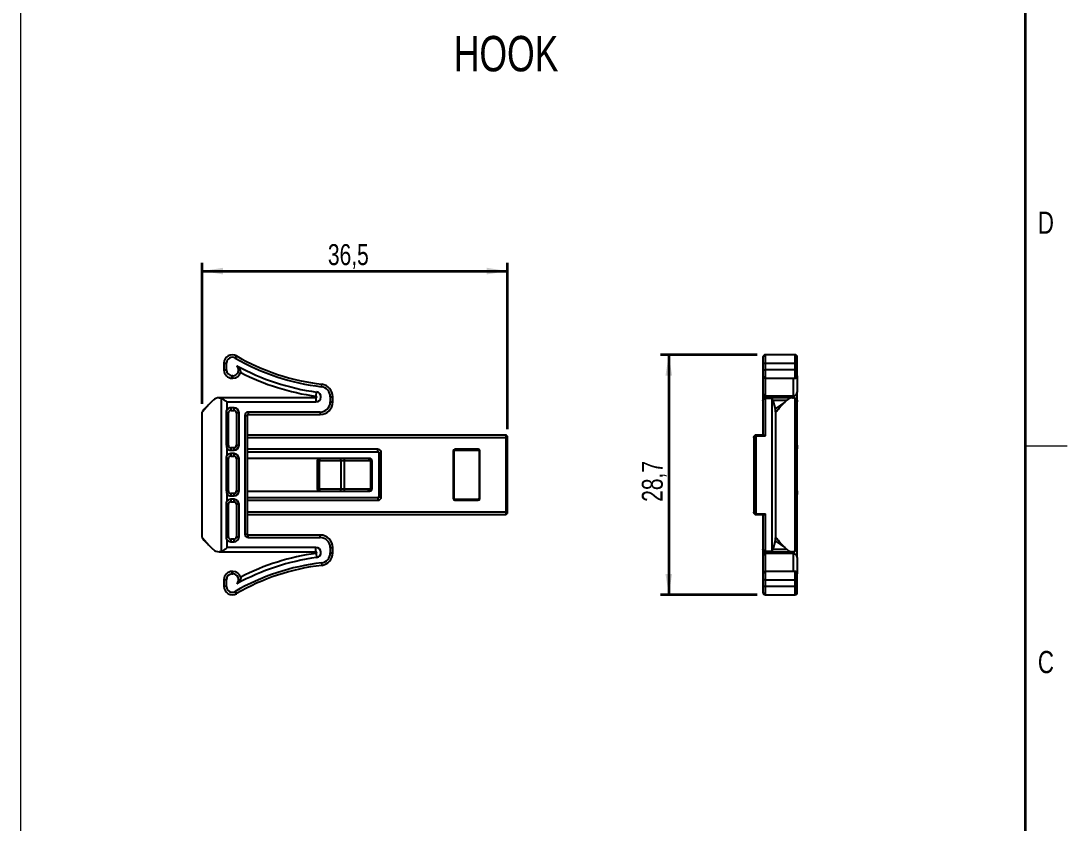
# Model space of a CAD drawing. Header units: millimetres. Extents: x 0 to 594, y 0 to 420.
# Drawn here: x 469 to 594, y 112.4 to 208.3 of the extents above; entities that cross this region are included whole.
import ezdxf

# ---------------------------------------------------------------- set-up
doc = ezdxf.new("R2010")
doc.units = ezdxf.units.MM
doc.linetypes.add('SLD-Solido', pattern=[0])
doc.layers.add('FORMAT', color=7, linetype='SLD-Solido', lineweight=35)
doc.styles.add('SLDTEXTSTYLE0', font='TXT', dxfattribs={"width": 0.75})
doc.dimstyles.new('SLDDIMSTYLE0', dxfattribs={"dimtxt": 2.5, "dimasz": 2.5, "dimexe": 0, "dimexo": 0.0625, "dimtad": 1, "dimdec": 1, "dimrnd": 1e-09, "dimzin": 12, "dimdsep": 46, "dimtxsty": 'SLDTEXTSTYLE0', "dimsah": 1, "dimcen": 0.09, "dimadec": 0, "dimazin": 3, "dimtfac": 1, "dimtdec": 1, "dimtofl": 0, "dimtmove": 0, "dimatfit": 3, "dimfxl": 1, "dimfrac": 2, "dimtolj": 1, "dimtzin": 12, "dimarcsym": 0})

# ---------------------------------------------------------------- blocks, each defined once
blk = doc.blocks.new('_D_14')
at = {"layer": 'FORMAT'}
for p, q in [((490.66, 162.52), (490.66, 179.38)), ((527.15, 159.49), (527.15, 179.38)), ((490.66, 178.38), (527.15, 178.38))]:
    blk.add_line(p, q, dxfattribs=at)
for points in [[(490.66, 178.38), (493.16, 177.98), (493.16, 178.78)], [(527.15, 178.38), (524.65, 178.78), (524.65, 177.98)]]:
    blk.add_solid(points, dxfattribs=at)
at = {"layer": 'FORMAT', "insert": (505.68, 181.6), "char_height": 2.5, "attachment_point": 1, "style": 'SLDTEXTSTYLE0'}
blk.add_mtext('36,5', dxfattribs=at)
blk = doc.blocks.new('_D_15')
at = {"layer": 'FORMAT'}
for p, q in [((556.96, 168.38), (545.41, 168.38)), ((546.41, 168.38), (546.41, 139.7)), ((556.96, 139.7), (545.41, 139.7))]:
    blk.add_line(p, q, dxfattribs=at)
for points in [[(546.41, 168.38), (546.01, 165.88), (546.81, 165.88)], [(546.41, 139.7), (546.81, 142.2), (546.01, 142.2)]]:
    blk.add_solid(points, dxfattribs=at)
at = {"layer": 'FORMAT', "insert": (543.19, 150.81), "char_height": 2.5, "attachment_point": 1, "rotation": 90, "style": 'SLDTEXTSTYLE0'}
blk.add_mtext('28,7', dxfattribs=at)

msp = doc.modelspace()

# ---------------------------------------------------------------- linework, layer by layer
at = {"color": 7, "linetype": 'SLD-Solido', "lineweight": 35}
msp.add_line((589, 415), (589, 5), dxfattribs=at)
at = {"color": 7, "linetype": 'SLD-Solido', "lineweight": 25}
for p, q in [((494.76, 168.24), (494.61, 167.98)), ((557.66, 168.08), (557.66, 167.38)), ((561.46, 168.38), (557.96, 168.38)), ((557.96, 167.38), (557.96, 168.38)), ((561.46, 168.38), (561.46, 167.38)), ((561.76, 167.38), (561.76, 168.08)), ((493.26, 167.38), (493.56, 167.38)), ((493.26, 167.38), (493.26, 166.58)), ((493.26, 166.58), (493.56, 166.58)), ((493.56, 166.58), (493.56, 167.38)), ((557.66, 167.38), (557.96, 167.38)), ((557.66, 167.38), (557.66, 166.58)), ((557.66, 166.58), (557.96, 166.58)), ((557.66, 166.58), (557.66, 165.88)), ((557.96, 166.58), (557.96, 167.38)), ((557.96, 167.38), (561.46, 167.38)), ((557.96, 165.58), (557.96, 166.58)), ((561.46, 166.58), (557.96, 166.58)), ((561.46, 167.38), (561.46, 166.58)), ((561.46, 167.38), (561.76, 167.38)), ((561.46, 166.58), (561.46, 165.58)), ((561.46, 166.58), (561.76, 166.58)), ((561.76, 166.58), (561.76, 167.38)), ((561.76, 165.88), (561.76, 166.58)), ((494.31, 165.88), (494.26, 165.88)), ((494.26, 165.58), (494.26, 165.88)), ((494.26, 165.58), (494.31, 165.58)), ((494.31, 165.58), (494.31, 165.88)), ((557.66, 165.88), (557.66, 163.73)), ((557.96, 165.58), (561.46, 165.58)), ((557.96, 163.44), (557.96, 165.58)), ((561.26, 165.58), (561.26, 163.44)), ((561.76, 165.88), (561.76, 163.93)), ((504.26, 163.44), (504.33, 163.93)), ((504.9, 164.56), (504.94, 164.86)), ((561.76, 162.74), (561.76, 163.93)), ((491.74, 162.72), (490.95, 161.92)), ((491.74, 162.72), (491.97, 162.95)), ((492.68, 163.24), (492.73, 163.24)), ((492.79, 163.24), (492.73, 163.24)), ((492.79, 163.24), (492.79, 163.24)), ((504.25, 163.24), (492.79, 163.24)), ((492.94, 163.19), (492.94, 144.88)), ((493.65, 161.85), (493.65, 162.74)), ((493.65, 162.74), (504.25, 162.74)), ((504.25, 163.24), (504.25, 162.74)), ((505.96, 163.37), (505.96, 162.74)), ((505.96, 163.37), (506.26, 163.37)), ((505.96, 162.74), (506.26, 162.74)), ((506.26, 162.74), (506.26, 163.37)), ((557.66, 163.73), (557.66, 162.94)), ((557.66, 162.94), (557.66, 162.93)), ((557.66, 162.93), (557.66, 158.79)), ((561.26, 163.44), (557.96, 163.44)), ((557.96, 163.24), (557.96, 163.44)), ((557.96, 163.15), (557.96, 163.24)), ((561.21, 163.24), (557.96, 163.24)), ((558.76, 163.15), (557.96, 163.15)), ((557.96, 158.69), (557.96, 163.15)), ((558.76, 144.93), (558.76, 163.15)), ((558.84, 162.95), (559.12, 161.92)), ((558.84, 162.95), (560.5, 162.95)), ((560.27, 162.72), (559.12, 161.92)), ((560.27, 162.72), (560.5, 162.95)), ((561.21, 163.24), (561.26, 163.24)), ((561.26, 163.44), (561.26, 163.24)), ((561.26, 163.24), (561.26, 163.24)), ((561.47, 163.19), (561.47, 144.88)), ((561.76, 161.85), (561.76, 162.74)), ((490.66, 146.56), (490.66, 161.52)), ((493.55, 157.57), (493.55, 161.44)), ((493.79, 161.44), (493.55, 161.44)), ((493.79, 157.57), (493.79, 161.44)), ((494.46, 162.04), (494.09, 162.04)), ((494.09, 162.04), (494.09, 161.74)), ((494.09, 161.74), (494.46, 161.74)), ((494.46, 161.74), (494.46, 162.04)), ((495.06, 161.44), (494.76, 161.44)), ((494.76, 161.44), (494.76, 157.57)), ((495.06, 157.57), (495.06, 161.44)), ((504.76, 161.54), (496.16, 161.54)), ((496.16, 161.54), (496.16, 161.24)), ((504.76, 161.54), (504.76, 161.24)), ((559.19, 146.56), (559.19, 161.52)), ((561.76, 161.44), (561.76, 161.85)), ((561.76, 157.57), (561.76, 161.44)), ((561.76, 157.57), (561.76, 161.44)), ((561.76, 161.44), (561.76, 161.44)), ((495.76, 161.14), (495.76, 146.94)), ((495.76, 161.14), (496.06, 161.14)), ((496.06, 146.94), (496.06, 161.14)), ((496.16, 161.24), (504.76, 161.24)), ((526.89, 158.79), (496.06, 158.79)), ((526.89, 158.79), (526.9, 158.78)), ((557.74, 158.79), (556.86, 158.79)), ((493.55, 157.57), (493.79, 157.57)), ((494.76, 157.57), (495.06, 157.57)), ((496.06, 158.49), (526.95, 158.49)), ((526.95, 158.49), (526.95, 149.59)), ((527.15, 149.59), (527.15, 158.49)), ((556.56, 158.49), (556.56, 149.59)), ((556.86, 149.39), (556.86, 158.69)), ((556.86, 158.69), (557.96, 158.69)), ((561.76, 157.16), (561.76, 157.57)), ((561.76, 157.57), (561.76, 157.57)), ((493.65, 156.38), (493.65, 157.16)), ((494.09, 157.27), (494.09, 156.97)), ((494.46, 157.27), (494.09, 157.27)), ((494.09, 156.97), (494.46, 156.97)), ((494.46, 156.57), (494.09, 156.57)), ((494.09, 156.57), (494.09, 156.27)), ((494.09, 156.27), (494.46, 156.27)), ((494.46, 156.97), (494.46, 157.27)), ((494.46, 156.27), (494.46, 156.57)), ((511.66, 157.09), (496.06, 157.09)), ((496.06, 156.79), (511.66, 156.79)), ((511.66, 156.79), (511.66, 157.09)), ((511.76, 156.69), (512.06, 156.69)), ((511.76, 156.69), (511.76, 151.39)), ((512.06, 151.39), (512.06, 156.69)), ((520.65, 156.89), (520.65, 151.19)), ((520.65, 156.89), (520.75, 156.89)), ((520.75, 151.19), (520.75, 156.89)), ((523.65, 157.09), (520.85, 157.09)), ((520.85, 157.09), (520.85, 156.99)), ((520.85, 156.99), (523.65, 156.99)), ((523.65, 157.09), (523.65, 156.99)), ((523.75, 156.89), (523.85, 156.89)), ((523.75, 156.89), (523.75, 151.19)), ((523.85, 151.19), (523.85, 156.89)), ((561.76, 156.38), (561.76, 157.16)), ((561.76, 155.97), (561.76, 156.38)), ((493.55, 152.11), (493.55, 155.97)), ((493.79, 155.97), (493.55, 155.97)), ((493.79, 152.11), (493.79, 155.97)), ((495.06, 155.97), (494.76, 155.97)), ((494.76, 155.97), (494.76, 152.11)), ((495.06, 152.11), (495.06, 155.97)), ((504.65, 155.99), (496.06, 155.99)), ((504.41, 155.75), (504.66, 155.75)), ((504.41, 155.75), (504.41, 152.33)), ((504.66, 155.99), (504.65, 155.99)), ((507.23, 155.99), (504.66, 155.99)), ((504.66, 155.99), (504.66, 155.75)), ((504.66, 155.75), (507.23, 155.75)), ((504.66, 152.33), (504.66, 155.75)), ((507.23, 155.75), (507.23, 155.99)), ((507.57, 155.99), (507.23, 155.99)), ((507.23, 155.75), (507.68, 155.75)), ((507.23, 155.75), (507.23, 152.33)), ((510.25, 155.99), (507.57, 155.99)), ((507.68, 152.33), (507.68, 155.75)), ((507.68, 155.75), (510.77, 155.75)), ((510.42, 155.99), (510.25, 155.99)), ((510.47, 155.98), (510.42, 155.99)), ((510.66, 155.99), (510.42, 155.99)), ((510.46, 155.98), (510.43, 155.98)), ((510.77, 155.75), (510.77, 155.69)), ((510.77, 155.69), (510.77, 152.39)), ((510.86, 155.69), (510.77, 155.69)), ((510.86, 152.39), (510.86, 155.69)), ((510.96, 155.69), (510.86, 155.69)), ((510.96, 152.39), (510.96, 155.69)), ((561.76, 152.11), (561.76, 155.97)), ((561.76, 152.11), (561.76, 155.97)), ((561.76, 155.97), (561.76, 155.97)), ((493.55, 152.11), (493.79, 152.11)), ((493.65, 150.91), (493.65, 151.7)), ((494.09, 151.81), (494.09, 151.51)), ((494.46, 151.81), (494.09, 151.81)), ((494.09, 151.51), (494.46, 151.51)), ((494.46, 151.51), (494.46, 151.81)), ((494.76, 152.11), (495.06, 152.11)), ((496.06, 152.09), (504.65, 152.09)), ((511.66, 151.29), (496.06, 151.29)), ((504.66, 152.33), (504.41, 152.33)), ((504.65, 152.09), (504.66, 152.09)), ((507.23, 152.33), (504.66, 152.33)), ((504.66, 152.33), (504.66, 152.09)), ((504.66, 152.09), (507.23, 152.09)), ((507.68, 152.33), (507.23, 152.33)), ((507.23, 152.09), (507.23, 152.33)), ((507.23, 152.09), (507.57, 152.09)), ((507.57, 152.09), (510.25, 152.09)), ((510.77, 152.33), (507.68, 152.33)), ((510.25, 152.09), (510.42, 152.09)), ((510.42, 152.09), (510.47, 152.09)), ((510.42, 152.09), (510.66, 152.09)), ((510.43, 152.1), (510.48, 152.09)), ((510.43, 152.1), (510.43, 152.1)), ((510.77, 152.39), (510.77, 152.33)), ((510.77, 152.39), (510.86, 152.39)), ((510.96, 152.39), (510.86, 152.39)), ((511.66, 151.29), (511.66, 150.99)), ((511.76, 151.39), (512.06, 151.39)), ((561.76, 151.7), (561.76, 152.11)), ((561.76, 152.11), (561.76, 152.11)), ((561.76, 150.91), (561.76, 151.7)), ((493.55, 146.64), (493.55, 150.51)), ((493.79, 150.51), (493.55, 150.51)), ((493.79, 146.64), (493.79, 150.51)), ((494.46, 151.11), (494.09, 151.11)), ((494.09, 151.11), (494.09, 150.81)), ((494.09, 150.81), (494.46, 150.81)), ((494.46, 150.81), (494.46, 151.11)), ((495.06, 150.51), (494.76, 150.51)), ((494.76, 150.51), (494.76, 146.64)), ((495.06, 146.64), (495.06, 150.51)), ((496.06, 150.99), (511.66, 150.99)), ((520.65, 151.19), (520.75, 151.19)), ((523.65, 151.09), (520.85, 151.09)), ((520.85, 151.09), (520.85, 150.99)), ((520.85, 150.99), (523.65, 150.99)), ((523.65, 151.09), (523.65, 150.99)), ((523.75, 151.19), (523.85, 151.19)), ((561.76, 150.51), (561.76, 150.91)), ((561.76, 146.64), (561.76, 150.51)), ((561.76, 146.64), (561.76, 150.51)), ((561.76, 150.51), (561.76, 150.51)), ((526.95, 149.59), (496.06, 149.59)), ((496.06, 149.29), (526.89, 149.29)), ((526.9, 149.3), (526.89, 149.29)), ((556.56, 149.59), (556.58, 149.53)), ((556.86, 149.39), (557.96, 149.39)), ((556.86, 149.29), (557.74, 149.29)), ((557.66, 149.29), (557.66, 145.15)), ((557.96, 144.93), (557.96, 149.39)), ((493.55, 146.64), (493.79, 146.64)), ((494.09, 146.34), (494.09, 146.04)), ((494.46, 146.34), (494.09, 146.34)), ((494.46, 146.04), (494.46, 146.34)), ((494.76, 146.64), (495.06, 146.64)), ((495.76, 146.94), (496.06, 146.94)), ((496.16, 146.54), (496.16, 146.84)), ((504.76, 146.84), (496.16, 146.84)), ((496.16, 146.54), (504.76, 146.54)), ((504.76, 146.54), (504.76, 146.84)), ((561.76, 146.23), (561.76, 146.64)), ((561.76, 146.64), (561.76, 146.64)), ((490.95, 146.16), (491.74, 145.36)), ((491.97, 145.13), (491.74, 145.36)), ((493.65, 145.34), (493.65, 146.23)), ((504.25, 145.34), (493.65, 145.34)), ((494.09, 146.04), (494.46, 146.04)), ((504.25, 144.84), (504.25, 145.34)), ((505.96, 145.34), (505.96, 144.71)), ((505.96, 145.34), (506.26, 145.34)), ((506.26, 144.71), (506.26, 145.34)), ((557.66, 145.15), (557.66, 145.14)), ((557.66, 145.14), (557.66, 144.34)), ((559.12, 146.16), (558.84, 145.13)), ((560.5, 145.13), (558.84, 145.13)), ((559.12, 146.16), (560.27, 145.36)), ((560.5, 145.13), (560.27, 145.36)), ((561.76, 145.34), (561.76, 146.23)), ((561.76, 144.14), (561.76, 145.34)), ((492.73, 144.84), (492.68, 144.84)), ((492.73, 144.84), (492.79, 144.84)), ((492.79, 144.84), (504.25, 144.84)), ((492.79, 144.84), (492.79, 144.84)), ((504.26, 144.64), (504.33, 144.14)), ((505.96, 144.71), (506.26, 144.71)), ((557.66, 144.34), (557.66, 142.2)), ((557.96, 144.84), (557.96, 144.93)), ((557.96, 144.93), (558.76, 144.93)), ((557.96, 144.84), (561.21, 144.84)), ((557.96, 144.64), (557.96, 144.84)), ((561.26, 144.64), (557.96, 144.64)), ((557.96, 142.5), (557.96, 144.64)), ((561.26, 144.84), (561.21, 144.84)), ((561.26, 144.84), (561.26, 144.84)), ((561.26, 144.84), (561.26, 144.64)), ((561.26, 144.64), (561.26, 142.5)), ((561.76, 144.14), (561.76, 142.2)), ((504.9, 143.51), (504.94, 143.22)), ((493.56, 141.5), (493.26, 141.5)), ((493.26, 141.5), (493.26, 140.7)), ((493.56, 140.7), (493.56, 141.5)), ((494.26, 142.2), (494.26, 142.5)), ((494.31, 142.5), (494.26, 142.5)), ((494.26, 142.2), (494.31, 142.2)), ((494.31, 142.2), (494.31, 142.5)), ((557.66, 142.2), (557.66, 141.5)), ((557.96, 141.5), (557.66, 141.5)), ((557.66, 141.5), (557.66, 140.7)), ((557.96, 141.5), (557.96, 142.5)), ((561.46, 142.5), (557.96, 142.5)), ((557.96, 140.7), (557.96, 141.5)), ((557.96, 141.5), (561.46, 141.5)), ((561.46, 142.5), (561.46, 141.5)), ((561.46, 141.5), (561.46, 140.7)), ((561.76, 141.5), (561.46, 141.5)), ((561.76, 141.5), (561.76, 142.2)), ((561.76, 140.7), (561.76, 141.5)), ((493.56, 140.7), (493.26, 140.7)), ((494.61, 140.09), (494.76, 139.84)), ((557.96, 140.7), (557.66, 140.7)), ((557.66, 140.7), (557.66, 140)), ((561.46, 140.7), (557.96, 140.7)), ((557.96, 139.7), (557.96, 140.7)), ((561.76, 140.7), (561.46, 140.7)), ((561.46, 140.7), (561.46, 139.7)), ((561.76, 140), (561.76, 140.7)), ((557.96, 139.7), (561.46, 139.7))]:
    msp.add_line(p, q, dxfattribs=at)
at = {"color": 7, "linetype": 'SLD-Solido', "lineweight": 18}
msp.add_line((589, 157.5), (594, 157.5), dxfattribs=at)
at = {"color": 7, "linetype": 'SLD-Solido', "lineweight": 25, "flags": 128}
for points in [[(507.68, 155.75), (507.67, 155.8), (507.67, 155.84), (507.66, 155.88), (507.64, 155.92), (507.63, 155.95), (507.61, 155.97), (507.59, 155.98), (507.57, 155.99)], [(510.79, 155.82), (510.78, 155.86), (510.77, 155.89), (510.75, 155.92), (510.74, 155.94), (510.72, 155.96), (510.7, 155.98), (510.68, 155.99), (510.66, 155.99)], [(507.57, 152.09), (507.59, 152.09), (507.61, 152.11), (507.63, 152.13), (507.64, 152.16), (507.66, 152.2), (507.67, 152.24), (507.67, 152.28), (507.68, 152.33)], [(510.66, 152.09), (510.68, 152.09), (510.7, 152.1), (510.72, 152.11), (510.74, 152.13), (510.75, 152.16), (510.77, 152.19), (510.78, 152.22), (510.79, 152.26)]]:
    msp.add_lwpolyline(points, dxfattribs=at)
at = {"color": 7, "linetype": 'SLD-Solido', "lineweight": 25}
for centre, radius, start, end in [((494.26, 167.38), 1, 59.9527, 180), ((494.26, 167.38), 0.7, 59.9527, 180), ((508.03, 191.18), 26.8, 239.9527, 263.294), ((508.03, 191.18), 26.5, 239.9527, 263.294), ((557.96, 168.08), 0.3, 90, 180), ((561.46, 168.08), 0.3, 0, 90), ((494.26, 166.58), 1, 180, 270), ((494.26, 166.58), 0.7, 180, 270), ((494.31, 166.58), 0.7, 270, 44.4556), ((494.31, 166.58), 1, 270, 344.1223), ((508.03, 191.18), 27.5, 241.2661, 262.2601), ((508.03, 191.18), 28, 242.8647, 262.2601), ((557.96, 165.88), 0.3, 180, 270), ((561.46, 165.88), 0.3, 270, 0), ((504.25, 163.34), 0.6, 270, 82.2601), ((504.76, 163.37), 1.2, 0, 83.294), ((504.76, 163.37), 1.5, 0, 83.294), ((561.27, 163.94), 0.498, 269.739, 359.7366), ((492.68, 162.24), 1, 90, 135), ((492.74, 162.74), 0.5, 65.5302, 83.8211), ((504.25, 163.34), 0.1, 270, 82.2601), ((504.76, 162.74), 1.2, 270, 0), ((504.76, 162.74), 1.5, 270, 0), ((557.96, 163.74), 0.299, 180.2634, 270.261), ((557.96, 162.94), 0.3, 90, 180), ((561.21, 162.24), 1, 90, 135), ((561.26, 162.74), 0.5, 83.8211, 90), ((561.26, 162.74), 0.5, 65.5302, 83.8211), ((494.09, 161.44), 0.6, 90, 137.1108), ((494.09, 161.44), 0.3, 90, 180), ((494.46, 161.44), 0.6, 0, 90), ((494.46, 161.44), 0.3, 0, 90), ((496.16, 161.14), 0.4, 90, 180), ((496.16, 161.14), 0.1, 90, 180), ((494.09, 157.57), 0.3, 180, 270), ((494.46, 157.57), 0.6, 270, 0), ((494.46, 157.57), 0.3, 270, 0), ((494.09, 157.57), 0.6, 222.8892, 270), ((494.09, 155.97), 0.6, 90, 137.1108), ((494.09, 155.97), 0.3, 90, 180), ((494.46, 155.97), 0.6, 0, 90), ((494.46, 155.97), 0.3, 0, 90), ((511.66, 156.69), 0.4, 0, 90), ((511.66, 156.69), 0.1, 0, 90), ((520.85, 156.89), 0.2, 90, 180), ((520.85, 156.89), 0.1, 90, 180), ((523.65, 156.89), 0.2, 0, 90), ((523.65, 156.89), 0.1, 0, 90), ((504.65, 155.75), 0.24, 90, 180), ((510.66, 155.69), 0.3, 0, 90), ((509.89, 156.27), 1, 330.6189, 333.1704), ((510.7, 155.69), 0.158, 359.8768, 57.4459), ((494.09, 152.11), 0.6, 222.8892, 270), ((494.09, 152.11), 0.3, 180, 270), ((494.46, 152.11), 0.6, 270, 0), ((494.46, 152.11), 0.3, 270, 0), ((504.65, 152.33), 0.24, 180, 270), ((510.66, 152.39), 0.3, 270, 0), ((509.89, 151.8), 1, 26.8296, 29.3811), ((510.7, 152.39), 0.158, 302.5541, 0.1232), ((511.66, 151.39), 0.4, 270, 0), ((511.66, 151.39), 0.1, 270, 0), ((494.09, 150.51), 0.6, 90, 137.1108), ((494.09, 150.51), 0.3, 90, 180), ((494.46, 150.51), 0.6, 0, 90), ((494.46, 150.51), 0.3, 0, 90), ((520.85, 151.19), 0.2, 180, 270), ((520.85, 151.19), 0.1, 180, 270), ((523.65, 151.19), 0.2, 270, 0), ((523.65, 151.19), 0.1, 270, 0), ((556.86, 149.59), 0.3, 180, 270), ((494.09, 146.64), 0.3, 180, 270), ((494.46, 146.64), 0.6, 270, 0), ((494.46, 146.64), 0.3, 270, 0), ((496.16, 146.94), 0.4, 180, 270), ((496.16, 146.94), 0.1, 180, 270), ((504.76, 145.34), 1.5, 0, 90), ((504.76, 145.34), 1.2, 0, 90), ((492.68, 145.84), 1, 225, 270), ((494.09, 146.64), 0.6, 222.8892, 270), ((504.25, 144.74), 0.6, 277.7399, 90), ((557.96, 145.14), 0.3, 180, 270), ((561.21, 145.84), 1, 225, 270), ((492.74, 145.34), 0.5, 276.1789, 294.4698), ((508.03, 116.9), 27.5, 97.7399, 118.7339), ((508.03, 116.9), 28, 97.7399, 117.1353), ((504.25, 144.74), 0.1, 277.7399, 90), ((504.76, 144.71), 1.2, 276.706, 0), ((504.76, 144.71), 1.5, 276.706, 0), ((557.96, 144.34), 0.299, 89.739, 179.7366), ((561.26, 145.34), 0.5, 270, 276.1789), ((561.27, 144.14), 0.498, 0.2634, 90.261), ((561.26, 145.34), 0.5, 276.1789, 294.4698), ((508.03, 116.9), 26.8, 96.706, 120.0473), ((508.03, 116.9), 26.5, 96.706, 120.0473), ((494.26, 141.5), 1, 90, 180), ((494.26, 141.5), 0.7, 90, 180), ((494.31, 141.5), 1, 15.8777, 90), ((494.31, 141.5), 0.7, 315.5444, 90), ((557.96, 142.2), 0.3, 90, 180), ((561.46, 142.2), 0.3, 0, 90), ((494.26, 140.7), 1, 180, 300.0473), ((494.26, 140.7), 0.7, 180, 300.0473), ((557.96, 140), 0.3, 180, 270), ((561.46, 140), 0.3, 270, 0)]:
    msp.add_arc(centre, radius, start, end, dxfattribs=at)
for centre, major_axis, ratio, start_param, end_param in [((494.02, 163.58), (3.87, 3.23), 0.177206, 2.04554, 2.454311), ((558.65, 162.24), (0, 1), 0.267949, 5.497787, 5.856107), ((562.55, 163.58), (3.87, 3.23), 0.177206, 2.04554, 2.454311), ((491.54, 161.1), (0.54, 1.08), 0.803947, 1.176691, 1.585461), ((558.96, 161.1), (-0.05, 1.17), 0.231345, 5.069199, 5.477969), ((510.25, 155.75), (0.52, 0), 0.461429, 0, 1.570796), ((510.25, 152.33), (0.52, 0), 0.461429, 4.712389, 6.283185), ((494.02, 144.5), (3.87, -3.23), 0.177206, 3.828875, 4.237645), ((491.54, 146.97), (-0.54, 1.08), 0.803947, 1.556131, 1.964902), ((558.96, 146.97), (0.05, 1.17), 0.231345, 3.946809, 4.355579), ((562.55, 144.5), (3.87, -3.23), 0.177206, 3.828875, 4.237645), ((558.65, 145.84), (0, 1), 0.267949, 3.568671, 3.926991)]:
    msp.add_ellipse(centre, major_axis=major_axis, ratio=ratio, start_param=start_param, end_param=end_param, dxfattribs=at)
for points, knots in [([(495.28, 166.3), (495.29, 166.34), (495.27, 166.4), (495.22, 166.54), (495.19, 166.62), (495.06, 166.83), (494.95, 166.96), (494.81, 167.07)], [0, 0, 0, 0, 0.25, 0.25, 0.5, 0.5, 1, 1, 1, 1]), ([(492.94, 163.19), (493.05, 163.15), (493.16, 163.07), (493.4, 162.91), (493.53, 162.83), (493.65, 162.74)], [0, 0, 0, 0, 0.5, 0.5, 1, 1, 1, 1]), ([(557.66, 162.93), (557.66, 162.93), (557.66, 162.93), (557.66, 162.95), (557.67, 162.97), (557.68, 163.01), (557.69, 163.03), (557.72, 163.07), (557.75, 163.09), (557.8, 163.12), (557.83, 163.13), (557.9, 163.15), (557.93, 163.15), (557.96, 163.15)], [-0.00030243, -0.00030243, -0.00030243, -0.00030243, 0, 0, 0.01009632, 0.01009632, 0.01984807, 0.01984807, 0.03238179, 0.03238179, 0.04311698, 0.04311698, 0.05313073, 0.05313073, 0.05313073, 0.05313073]), ([(561.47, 163.19), (561.57, 163.15), (561.65, 163.07), (561.74, 162.91), (561.76, 162.83), (561.76, 162.74)], [0, 0, 0, 0, 0.5, 0.5, 1, 1, 1, 1]), ([(493.55, 161.44), (493.55, 161.51), (493.55, 161.58), (493.59, 161.72), (493.62, 161.78), (493.65, 161.85)], [0, 0, 0, 0, 0.5, 0.5, 1, 1, 1, 1]), ([(561.76, 161.44), (561.76, 161.51), (561.76, 161.58), (561.76, 161.72), (561.76, 161.78), (561.76, 161.85)], [0, 0, 0, 0, 0.5, 0.5, 1, 1, 1, 1]), ([(527.15, 158.49), (527.15, 158.52), (527.15, 158.56), (527.12, 158.63), (527.09, 158.67), (527.05, 158.72), (527.01, 158.75), (526.95, 158.77), (526.92, 158.78), (526.9, 158.78)], [0, 0, 0, 0, 0.207244, 0.325491, 0.452642, 0.58612, 0.723091, 0.861846, 1, 1, 1, 1]), ([(526.9, 158.78), (526.9, 158.78), (526.91, 158.78), (526.92, 158.75), (526.93, 158.71), (526.94, 158.65), (526.95, 158.59), (526.95, 158.53), (526.95, 158.49)], [0, 0, 0, 0, 0.0345494, 0.1907438, 0.4321229, 0.5810293, 0.7253897, 1, 1, 1, 1]), ([(556.86, 158.69), (556.86, 158.72), (556.86, 158.77), (556.86, 158.79), (556.86, 158.79)], [0, 0, 0, 0, 0.571429, 1, 1, 1, 1]), ([(557.74, 158.79), (557.77, 158.79), (557.81, 158.77), (557.88, 158.73), (557.92, 158.71), (557.96, 158.69)], [0, 0, 0, 0, 0.5, 0.5, 1, 1, 1, 1]), ([(493.55, 157.57), (493.55, 157.5), (493.55, 157.43), (493.59, 157.29), (493.62, 157.23), (493.65, 157.16)], [0, 0, 0, 0, 0.5, 0.5, 1, 1, 1, 1]), ([(527.15, 158.49), (527.15, 158.49), (527.15, 158.49), (527.13, 158.49), (527.1, 158.49), (527.06, 158.49), (527.01, 158.49), (526.97, 158.49), (526.95, 158.49)], [0, 0, 0, 0, 0.141126, 0.312901, 0.484676, 0.656451, 0.828225, 1, 1, 1, 1]), ([(561.76, 157.57), (561.76, 157.5), (561.76, 157.43), (561.76, 157.29), (561.76, 157.23), (561.76, 157.16)], [0, 0, 0, 0, 0.5, 0.5, 1, 1, 1, 1]), ([(493.55, 155.97), (493.55, 156.04), (493.55, 156.11), (493.59, 156.25), (493.62, 156.32), (493.65, 156.38)], [0, 0, 0, 0, 0.5, 0.5, 1, 1, 1, 1]), ([(561.76, 155.97), (561.76, 156.04), (561.76, 156.11), (561.76, 156.25), (561.76, 156.32), (561.76, 156.38)], [0, 0, 0, 0, 0.5, 0.5, 1, 1, 1, 1]), ([(510.43, 155.98), (510.43, 155.98), (510.43, 155.99), (510.42, 155.99), (510.42, 155.99)], [0, 0, 0, 0, 0.2274803, 1, 1, 1, 1]), ([(510.43, 155.97), (510.43, 155.97), (510.43, 155.98), (510.43, 155.98), (510.43, 155.98)], [0, 0, 0, 0, 0.27933, 1, 1, 1, 1]), ([(510.79, 155.82), (510.77, 155.85), (510.72, 155.9), (510.64, 155.94), (510.56, 155.98), (510.5, 155.98), (510.47, 155.98)], [0, 0, 0, 0, 0.2537002, 0.5362969, 0.7892926, 1, 1, 1, 1]), ([(493.55, 152.11), (493.55, 152.03), (493.55, 151.96), (493.59, 151.83), (493.62, 151.76), (493.65, 151.7)], [0, 0, 0, 0, 0.5, 0.5, 1, 1, 1, 1]), ([(510.43, 152.1), (510.43, 152.09), (510.43, 152.09), (510.42, 152.09), (510.42, 152.09)], [0, 0, 0, 0, 0.227679, 1, 1, 1, 1]), ([(510.47, 152.09), (510.5, 152.1), (510.55, 152.1), (510.64, 152.13), (510.73, 152.18), (510.77, 152.23), (510.79, 152.26)], [0, 0, 0, 0, 0.190623, 0.473263, 0.746205, 1, 1, 1, 1]), ([(561.76, 152.11), (561.76, 152.03), (561.76, 151.96), (561.76, 151.83), (561.76, 151.76), (561.76, 151.7)], [0, 0, 0, 0, 0.5, 0.5, 1, 1, 1, 1]), ([(493.55, 150.51), (493.55, 150.58), (493.55, 150.65), (493.59, 150.78), (493.62, 150.85), (493.65, 150.91)], [0, 0, 0, 0, 0.5, 0.5, 1, 1, 1, 1]), ([(561.76, 150.51), (561.76, 150.58), (561.76, 150.65), (561.76, 150.78), (561.76, 150.85), (561.76, 150.91)], [0, 0, 0, 0, 0.5, 0.5, 1, 1, 1, 1]), ([(526.9, 149.29), (526.93, 149.3), (526.99, 149.31), (527.06, 149.36), (527.1, 149.42), (527.13, 149.47), (527.15, 149.53), (527.15, 149.57), (527.15, 149.59)], [0, 0, 0, 0, 0.205058, 0.441998, 0.574068, 0.713268, 0.856952, 1, 1, 1, 1]), ([(526.95, 149.59), (526.95, 149.55), (526.95, 149.49), (526.94, 149.42), (526.93, 149.36), (526.92, 149.32), (526.91, 149.3), (526.9, 149.3), (526.9, 149.3)], [0, 0, 0, 0, 0.274621, 0.418987, 0.567899, 0.809288, 0.965488, 1, 1, 1, 1]), ([(527.15, 149.59), (527.15, 149.59), (527.15, 149.59), (527.13, 149.59), (527.1, 149.59), (527.06, 149.59), (527.01, 149.59), (526.97, 149.59), (526.95, 149.59)], [0, 0, 0, 0, 0.141126, 0.312901, 0.484676, 0.656451, 0.828225, 1, 1, 1, 1]), ([(556.57, 149.55), (556.58, 149.53), (556.6, 149.48), (556.65, 149.41), (556.71, 149.36), (556.75, 149.33), (556.81, 149.31), (556.84, 149.3), (556.86, 149.3)], [0, 0, 0, 0, 0.257159, 0.511518, 0.635244, 0.756521, 0.877303, 1, 1, 1, 1]), ([(556.86, 149.29), (556.86, 149.29), (556.86, 149.31), (556.86, 149.34), (556.86, 149.35)], [0.249905, 0.249905, 0.249905, 0.249905, 0.8213335, 1, 1, 1, 1]), ([(557.74, 149.29), (557.77, 149.29), (557.81, 149.3), (557.88, 149.34), (557.92, 149.37), (557.96, 149.39)], [0, 0, 0, 0, 0.5, 0.5, 1, 1, 1, 1]), ([(492.94, 144.88), (493.05, 144.93), (493.16, 145), (493.4, 145.16), (493.53, 145.25), (493.65, 145.34)], [0, 0, 0, 0, 0.5, 0.5, 1, 1, 1, 1]), ([(557.96, 144.93), (557.93, 144.93), (557.9, 144.93), (557.83, 144.95), (557.8, 144.96), (557.75, 144.99), (557.72, 145.01), (557.69, 145.05), (557.68, 145.06), (557.67, 145.1), (557.66, 145.12), (557.66, 145.15), (557.66, 145.15), (557.66, 145.15)], [0, 0, 0, 0, 0.00993979, 0.00993979, 0.02059567, 0.02059567, 0.0330368, 0.0330368, 0.04271652, 0.04271652, 0.05273826, 0.05273826, 0.05303846, 0.05303846, 0.05303846, 0.05303846]), ([(561.47, 144.88), (561.57, 144.93), (561.65, 145), (561.74, 145.16), (561.76, 145.25), (561.76, 145.34)], [0, 0, 0, 0, 0.5, 0.5, 1, 1, 1, 1]), ([(495.28, 141.77), (495.29, 141.74), (495.27, 141.67), (495.22, 141.54), (495.19, 141.46), (495.06, 141.25), (494.95, 141.11), (494.81, 141.01)], [0, 0, 0, 0, 0.25, 0.25, 0.5, 0.5, 1, 1, 1, 1])]:
    msp.add_open_spline(points, degree=3, knots=knots, dxfattribs=at)
for points in [[(492.73, 163.24), (492.75, 163.24), (492.77, 163.24), (492.79, 163.24)], [(561.26, 163.24), (561.28, 163.24), (561.3, 163.24), (561.32, 163.24)], [(556.86, 158.79), (556.71, 158.79), (556.56, 158.65), (556.56, 158.49)], [(556.56, 158.49), (556.56, 158.59), (556.71, 158.69), (556.86, 158.69)], [(556.86, 149.39), (556.71, 149.39), (556.56, 149.48), (556.56, 149.59)], [(556.86, 149.35), (556.86, 149.36), (556.86, 149.38), (556.86, 149.39)], [(493.65, 146.23), (493.58, 146.36), (493.55, 146.5), (493.55, 146.64)], [(561.76, 146.23), (561.76, 146.36), (561.76, 146.5), (561.76, 146.64)], [(492.79, 144.84), (492.77, 144.84), (492.75, 144.84), (492.73, 144.84)], [(561.32, 144.84), (561.3, 144.84), (561.28, 144.84), (561.26, 144.84)]]:
    msp.add_open_spline(points, degree=3, dxfattribs=at)
at = {"layer": 'FORMAT', "lineweight": 18}
msp.add_line((469, 5), (469, 415.18), dxfattribs=at)

# ---------------------------------------------------------------- texts
at = {"color": 7, "linetype": 'Continuous', "lineweight": 0, "char_height": 2.65, "attachment_point": 2, "style": 'SLDTEXTSTYLE0'}
for s, insert in [('D', (591.47, 185.49)), ('C', (591.47, 132.99))]:
    msp.add_mtext(s, dxfattribs=dict(at, insert=insert))
at = {"layer": 'FORMAT', "insert": (520.72, 206.48), "char_height": 4.233, "attachment_point": 1, "style": 'SLDTEXTSTYLE0'}
msp.add_mtext('HOOK', dxfattribs=at)

# ---------------------------------------------------------------- dimensions: what is measured, and where the dimension line sits
at = {"layer": 'FORMAT'}
dim = msp.add_linear_dim(base=(527.15, 178.38), p1=(490.66, 161.52), p2=(527.15, 158.49), dimstyle='SLDDIMSTYLE0', dxfattribs=at)
dim.commit()
dim.dimension.update_dxf_attribs({"geometry": '_D_14', "text_midpoint": (508.91, 178.38), "dimtype": 160})
dim = msp.add_linear_dim(base=(546.41, 139.7), p1=(557.96, 168.38), p2=(557.96, 139.7), angle=90, dimstyle='SLDDIMSTYLE0', dxfattribs=at)
dim.commit()
dim.dimension.update_dxf_attribs({"geometry": '_D_15', "text_midpoint": (546.41, 154.04), "dimtype": 160})

doc.saveas('drawing.dxf')
